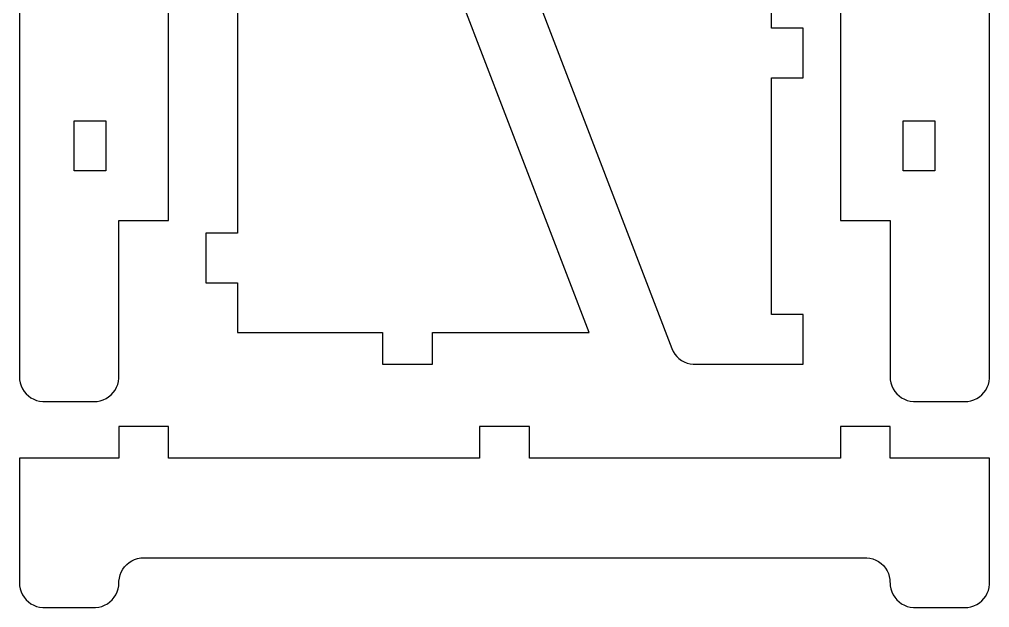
# Model space of a CAD drawing. Header units: millimetres. Extents: x -400 to 400, y 10 to 533.
# Drawn here: x -400 to -10, y 10 to 246.2 of the extents above; entities that cross this region are included whole.
import ezdxf

# ---------------------------------------------------------------- set-up
doc = ezdxf.new("R2010")
doc.units = ezdxf.units.MM
doc.layers.add('iTopie_plates_layer_1', color=1, linetype='Continuous')
doc.layers.add('iTopie_plates_layer_2', color=2, linetype='Continuous')

msp = doc.modelspace()

# ---------------------------------------------------------------- linework, layer by layer
at = {"layer": 'iTopie_plates_layer_1'}
for points in [[(-400, 472.7), (-400, 102.7), (-400, 102.7), (-399.921, 101.447), (-399.921, 101.447), (-399.686, 100.213), (-399.686, 100.213), (-399.298, 99.0187), (-399.298, 99.0187), (-398.763, 97.8824), (-398.763, 97.8824), (-398.09, 96.8221), (-398.09, 96.8221), (-397.29, 95.8545), (-397.29, 95.8545), (-396.374, 94.9949), (-396.374, 94.9949), (-395.358, 94.2567), (-395.358, 94.2567), (-394.258, 93.6517), (-394.258, 93.6517), (-393.09, 93.1894), (-393.09, 93.1894), (-391.874, 92.8771), (-391.874, 92.8771), (-390.628, 92.7197), (-390.628, 92.7197), (-390, 92.7197), (-390, 92.7197), (-390, 92.7), (-390, 92.7), (-370, 92.7), (-370, 92.7), (-368.747, 92.7788)], [(-70, 412.7), (-70, 165.4), (-70, 165.4), (-50, 165.4), (-50, 165.4), (-50, 102.7), (-50, 102.7), (-49.9212, 101.447), (-49.9212, 101.447), (-49.6858, 100.213), (-49.6858, 100.213), (-49.2978, 99.0187), (-49.2978, 99.0187), (-48.7631, 97.8824), (-48.7631, 97.8824), (-48.0902, 96.8221), (-48.0902, 96.8221), (-47.2897, 95.8545), (-47.2897, 95.8545), (-46.3743, 94.9949), (-46.3743, 94.9949), (-45.3583, 94.2567), (-45.3583, 94.2567), (-44.2578, 93.6517), (-44.2578, 93.6517), (-43.0902, 93.1894), (-43.0902, 93.1894), (-41.8738, 92.8771), (-41.8738, 92.8771), (-40.6279, 92.7197), (-40.6279, 92.7197), (-40, 92.7197), (-40, 92.7197), (-40, 92.7), (-40, 92.7), (-20, 92.7), (-20, 92.7), (-18.7467, 92.7788), (-18.7467, 92.7788), (-17.5131, 93.0141), (-17.5131, 93.0141), (-16.3187, 93.4022), (-16.3187, 93.4022), (-15.1824, 93.9369), (-15.1824, 93.9369), (-14.1221, 94.6098), (-14.1221, 94.6098), (-13.1545, 95.4103), (-13.1545, 95.4103), (-12.2949, 96.3257), (-12.2949, 96.3257), (-11.5567, 97.3417), (-11.5567, 97.3417), (-10.9517, 98.4422), (-10.9517, 98.4422), (-10.4894, 99.6098), (-10.4894, 99.6098), (-10.1771, 100.826), (-10.1771, 100.826), (-10.0197, 102.072), (-10.0197, 102.072), (-10.0197, 102.7), (-10.0197, 102.7), (-10, 102.7), (-10, 102.7), (-10, 472.7)], [(-368.747, 92.7788), (-367.513, 93.0141), (-367.513, 93.0141), (-366.319, 93.4022), (-366.319, 93.4022), (-365.182, 93.9369), (-365.182, 93.9369), (-364.122, 94.6098), (-364.122, 94.6098), (-363.155, 95.4103), (-363.155, 95.4103), (-362.295, 96.3257), (-362.295, 96.3257), (-361.557, 97.3417), (-361.557, 97.3417), (-360.952, 98.4422), (-360.952, 98.4422), (-360.489, 99.6098), (-360.489, 99.6098), (-360.177, 100.826), (-360.177, 100.826), (-360.02, 102.072), (-360.02, 102.072), (-360.02, 102.7), (-360.02, 102.7), (-360, 102.7), (-360, 102.7), (-360, 165.4), (-360, 165.4), (-340, 165.4), (-340, 165.4), (-340, 412.7)], [(-234, 120.4), (-171, 120.4), (-171, 120.4), (-272.218, 384.081)], [(-239, 377.7), (-137.782, 114.019), (-137.782, 114.019), (-137.247, 112.882), (-137.247, 112.882), (-136.574, 111.822), (-136.574, 111.822), (-135.774, 110.855), (-135.774, 110.855), (-134.858, 109.995), (-134.858, 109.995), (-133.842, 109.257), (-133.842, 109.257), (-132.742, 108.652), (-132.742, 108.652), (-131.574, 108.189), (-131.574, 108.189), (-130.358, 107.877), (-130.358, 107.877), (-129.112, 107.72), (-129.112, 107.72), (-107.7, 107.72), (-107.7, 107.72), (-107.7, 107.7), (-107.7, 107.7), (-85, 107.7), (-85, 107.7), (-85, 127.7)], [(-85, 127.7), (-97.7, 127.7), (-97.7, 127.7), (-97.7, 222.7), (-97.7, 222.7), (-85, 222.7), (-85, 222.7), (-85, 242.7), (-85, 242.7), (-97.7, 242.7), (-97.7, 242.7), (-97.7, 337.7)], [(-312.3, 255.4), (-312.3, 160.4), (-312.3, 160.4), (-325, 160.4), (-325, 160.4), (-325, 140.4), (-325, 140.4), (-312.3, 140.4), (-312.3, 140.4), (-312.3, 120.4), (-312.3, 120.4), (-254, 120.4), (-254, 120.4), (-254, 107.7), (-254, 107.7), (-234, 107.7), (-234, 107.7), (-234, 120.4)], [(-378, 185.4), (-378, 205.4), (-378, 205.4), (-365.3, 205.4), (-365.3, 205.4), (-365.3, 185.4), (-365.3, 185.4), (-378, 185.4)], [(-44.7, 185.4), (-44.7, 205.4), (-44.7, 205.4), (-32, 205.4), (-32, 205.4), (-32, 185.4), (-32, 185.4), (-44.7, 185.4)], [(-370, 10.0197), (-369.372, 10.0197), (-369.372, 10.0197), (-368.126, 10.1771), (-368.126, 10.1771), (-366.91, 10.4894), (-366.91, 10.4894), (-365.742, 10.9517), (-365.742, 10.9517), (-364.642, 11.5567), (-364.642, 11.5567), (-363.626, 12.2949), (-363.626, 12.2949), (-362.71, 13.1545), (-362.71, 13.1545), (-361.91, 14.1221), (-361.91, 14.1221), (-361.237, 15.1824), (-361.237, 15.1824), (-360.702, 16.3187), (-360.702, 16.3187), (-360.314, 17.5131), (-360.314, 17.5131), (-360.079, 18.7467), (-360.079, 18.7467), (-360, 20), (-360, 20), (-359.98, 20), (-359.98, 20), (-359.98, 20.6279), (-359.98, 20.6279), (-359.823, 21.8738), (-359.823, 21.8738), (-359.511, 23.0902), (-359.511, 23.0902), (-359.048, 24.2578), (-359.048, 24.2578), (-358.443, 25.3583), (-358.443, 25.3583), (-357.705, 26.3743), (-357.705, 26.3743), (-356.845, 27.2897), (-356.845, 27.2897), (-355.878, 28.0902), (-355.878, 28.0902), (-354.818, 28.7631), (-354.818, 28.7631), (-353.681, 29.2978), (-353.681, 29.2978), (-352.487, 29.6858), (-352.487, 29.6858), (-351.253, 29.9212), (-351.253, 29.9212), (-350, 30), (-350, 30), (-60, 30), (-60, 30), (-60, 29.9803), (-60, 29.9803), (-59.3721, 29.9803), (-59.3721, 29.9803), (-58.1262, 29.8229), (-58.1262, 29.8229), (-56.9098, 29.5106), (-56.9098, 29.5106), (-55.7422, 29.0483), (-55.7422, 29.0483), (-54.6417, 28.4433), (-54.6417, 28.4433), (-53.6257, 27.7051), (-53.6257, 27.7051), (-52.7103, 26.8455), (-52.7103, 26.8455), (-51.9098, 25.8779), (-51.9098, 25.8779), (-51.2369, 24.8176), (-51.2369, 24.8176), (-50.7022, 23.6813), (-50.7022, 23.6813), (-50.3142, 22.4869), (-50.3142, 22.4869), (-50.0788, 21.2533), (-50.0788, 21.2533), (-49.9212, 18.7467), (-49.9212, 18.7467), (-49.6858, 17.5131), (-49.6858, 17.5131), (-49.2978, 16.3187), (-49.2978, 16.3187), (-48.7631, 15.1824), (-48.7631, 15.1824), (-48.0902, 14.1221), (-48.0902, 14.1221), (-47.2897, 13.1545), (-47.2897, 13.1545), (-46.3743, 12.2949), (-46.3743, 12.2949), (-45.3583, 11.5567), (-45.3583, 11.5567), (-44.2578, 10.9517), (-44.2578, 10.9517), (-43.0902, 10.4894), (-43.0902, 10.4894), (-41.8738, 10.1771), (-41.8738, 10.1771), (-40.6279, 10.0197), (-40.6279, 10.0197), (-40, 10.0197), (-40, 10.0197), (-40, 10), (-40, 10), (-20, 10), (-20, 10), (-18.7467, 10.0788), (-18.7467, 10.0788), (-17.5131, 10.3141), (-17.5131, 10.3141), (-16.3187, 10.7022), (-16.3187, 10.7022), (-15.1824, 11.2369), (-15.1824, 11.2369), (-14.1221, 11.9098), (-14.1221, 11.9098), (-13.1545, 12.7103), (-13.1545, 12.7103), (-12.2949, 13.6257), (-12.2949, 13.6257), (-11.5567, 14.6417), (-11.5567, 14.6417), (-10.9517, 15.7422), (-10.9517, 15.7422), (-10.4894, 16.9098), (-10.4894, 16.9098), (-10.1771, 18.1262), (-10.1771, 18.1262), (-10.0197, 19.3721), (-10.0197, 19.3721), (-10.0197, 20), (-10.0197, 20), (-10, 20), (-10, 20), (-10, 70), (-10, 70), (-50, 70), (-50, 70), (-50, 82.7), (-50, 82.7), (-70, 82.7), (-70, 82.7), (-70, 70), (-70, 70), (-195, 70), (-195, 70), (-195, 82.7), (-195, 82.7), (-215, 82.7), (-215, 82.7), (-215, 70), (-215, 70), (-340, 70), (-340, 70), (-340, 82.7), (-340, 82.7), (-360, 82.7), (-360, 82.7), (-360, 70), (-360, 70), (-400, 70), (-400, 70), (-400, 20), (-400, 20), (-399.921, 18.7467), (-399.921, 18.7467), (-399.686, 17.5131), (-399.686, 17.5131), (-399.298, 16.3187), (-399.298, 16.3187), (-398.763, 15.1824), (-398.763, 15.1824), (-398.09, 14.1221), (-398.09, 14.1221), (-397.29, 13.1545), (-397.29, 13.1545), (-396.374, 12.2949), (-396.374, 12.2949), (-395.358, 11.5567), (-395.358, 11.5567), (-394.258, 10.9517), (-394.258, 10.9517), (-393.09, 10.4894), (-393.09, 10.4894), (-391.874, 10.1771), (-391.874, 10.1771), (-390.628, 10.0197), (-390.628, 10.0197), (-390, 10.0197), (-390, 10.0197), (-390, 10), (-390, 10), (-370, 10), (-370, 10), (-370, 10.0197)]]:
    msp.add_lwpolyline(points, dxfattribs=at)
at = {"layer": 'iTopie_plates_layer_2'}
for points in [[(-400, 472.7), (-400, 102.7), (-400, 102.7), (-399.921, 101.447), (-399.921, 101.447), (-399.686, 100.213), (-399.686, 100.213), (-399.298, 99.0187), (-399.298, 99.0187), (-398.763, 97.8824), (-398.763, 97.8824), (-398.09, 96.8221), (-398.09, 96.8221), (-397.29, 95.8545), (-397.29, 95.8545), (-396.374, 94.9949), (-396.374, 94.9949), (-395.358, 94.2567), (-395.358, 94.2567), (-394.258, 93.6517), (-394.258, 93.6517), (-393.09, 93.1894), (-393.09, 93.1894), (-391.874, 92.8771), (-391.874, 92.8771), (-390.628, 92.7197), (-390.628, 92.7197), (-390, 92.7197), (-390, 92.7197), (-390, 92.7), (-390, 92.7), (-370, 92.7), (-370, 92.7), (-368.747, 92.7788)], [(-70, 412.7), (-70, 165.4), (-70, 165.4), (-50, 165.4), (-50, 165.4), (-50, 102.7), (-50, 102.7), (-49.9212, 101.447), (-49.9212, 101.447), (-49.6858, 100.213), (-49.6858, 100.213), (-49.2978, 99.0187), (-49.2978, 99.0187), (-48.7631, 97.8824), (-48.7631, 97.8824), (-48.0902, 96.8221), (-48.0902, 96.8221), (-47.2897, 95.8545), (-47.2897, 95.8545), (-46.3743, 94.9949), (-46.3743, 94.9949), (-45.3583, 94.2567), (-45.3583, 94.2567), (-44.2578, 93.6517), (-44.2578, 93.6517), (-43.0902, 93.1894), (-43.0902, 93.1894), (-41.8738, 92.8771), (-41.8738, 92.8771), (-40.6279, 92.7197), (-40.6279, 92.7197), (-40, 92.7197), (-40, 92.7197), (-40, 92.7), (-40, 92.7), (-20, 92.7), (-20, 92.7), (-18.7467, 92.7788), (-18.7467, 92.7788), (-17.5131, 93.0141), (-17.5131, 93.0141), (-16.3187, 93.4022), (-16.3187, 93.4022), (-15.1824, 93.9369), (-15.1824, 93.9369), (-14.1221, 94.6098), (-14.1221, 94.6098), (-13.1545, 95.4103), (-13.1545, 95.4103), (-12.2949, 96.3257), (-12.2949, 96.3257), (-11.5567, 97.3417), (-11.5567, 97.3417), (-10.9517, 98.4422), (-10.9517, 98.4422), (-10.4894, 99.6098), (-10.4894, 99.6098), (-10.1771, 100.826), (-10.1771, 100.826), (-10.0197, 102.072), (-10.0197, 102.072), (-10.0197, 102.7), (-10.0197, 102.7), (-10, 102.7), (-10, 102.7), (-10, 472.7)], [(-368.747, 92.7788), (-367.513, 93.0141), (-367.513, 93.0141), (-366.319, 93.4022), (-366.319, 93.4022), (-365.182, 93.9369), (-365.182, 93.9369), (-364.122, 94.6098), (-364.122, 94.6098), (-363.155, 95.4103), (-363.155, 95.4103), (-362.295, 96.3257), (-362.295, 96.3257), (-361.557, 97.3417), (-361.557, 97.3417), (-360.952, 98.4422), (-360.952, 98.4422), (-360.489, 99.6098), (-360.489, 99.6098), (-360.177, 100.826), (-360.177, 100.826), (-360.02, 102.072), (-360.02, 102.072), (-360.02, 102.7), (-360.02, 102.7), (-360, 102.7), (-360, 102.7), (-360, 165.4), (-360, 165.4), (-340, 165.4), (-340, 165.4), (-340, 412.7)], [(-234, 120.4), (-171, 120.4), (-171, 120.4), (-272.218, 384.081)], [(-239, 377.7), (-137.782, 114.019), (-137.782, 114.019), (-137.247, 112.882), (-137.247, 112.882), (-136.574, 111.822), (-136.574, 111.822), (-135.774, 110.855), (-135.774, 110.855), (-134.858, 109.995), (-134.858, 109.995), (-133.842, 109.257), (-133.842, 109.257), (-132.742, 108.652), (-132.742, 108.652), (-131.574, 108.189), (-131.574, 108.189), (-130.358, 107.877), (-130.358, 107.877), (-129.112, 107.72), (-129.112, 107.72), (-107.7, 107.72), (-107.7, 107.72), (-107.7, 107.7), (-107.7, 107.7), (-85, 107.7), (-85, 107.7), (-85, 127.7)], [(-85, 127.7), (-97.7, 127.7), (-97.7, 127.7), (-97.7, 222.7), (-97.7, 222.7), (-85, 222.7), (-85, 222.7), (-85, 242.7), (-85, 242.7), (-97.7, 242.7), (-97.7, 242.7), (-97.7, 337.7)], [(-312.3, 255.4), (-312.3, 160.4), (-312.3, 160.4), (-325, 160.4), (-325, 160.4), (-325, 140.4), (-325, 140.4), (-312.3, 140.4), (-312.3, 140.4), (-312.3, 120.4), (-312.3, 120.4), (-254, 120.4), (-254, 120.4), (-254, 107.7), (-254, 107.7), (-234, 107.7), (-234, 107.7), (-234, 120.4)], [(-378, 185.4), (-378, 205.4), (-378, 205.4), (-365.3, 205.4), (-365.3, 205.4), (-365.3, 185.4), (-365.3, 185.4), (-378, 185.4)], [(-44.7, 185.4), (-44.7, 205.4), (-44.7, 205.4), (-32, 205.4), (-32, 205.4), (-32, 185.4), (-32, 185.4), (-44.7, 185.4)], [(-370, 10.0197), (-369.372, 10.0197), (-369.372, 10.0197), (-368.126, 10.1771), (-368.126, 10.1771), (-366.91, 10.4894), (-366.91, 10.4894), (-365.742, 10.9517), (-365.742, 10.9517), (-364.642, 11.5567), (-364.642, 11.5567), (-363.626, 12.2949), (-363.626, 12.2949), (-362.71, 13.1545), (-362.71, 13.1545), (-361.91, 14.1221), (-361.91, 14.1221), (-361.237, 15.1824), (-361.237, 15.1824), (-360.702, 16.3187), (-360.702, 16.3187), (-360.314, 17.5131), (-360.314, 17.5131), (-360.079, 18.7467), (-360.079, 18.7467), (-360, 20), (-360, 20), (-359.98, 20), (-359.98, 20), (-359.98, 20.6279), (-359.98, 20.6279), (-359.823, 21.8738), (-359.823, 21.8738), (-359.511, 23.0902), (-359.511, 23.0902), (-359.048, 24.2578), (-359.048, 24.2578), (-358.443, 25.3583), (-358.443, 25.3583), (-357.705, 26.3743), (-357.705, 26.3743), (-356.845, 27.2897), (-356.845, 27.2897), (-355.878, 28.0902), (-355.878, 28.0902), (-354.818, 28.7631), (-354.818, 28.7631), (-353.681, 29.2978), (-353.681, 29.2978), (-352.487, 29.6858), (-352.487, 29.6858), (-351.253, 29.9212), (-351.253, 29.9212), (-350, 30), (-350, 30), (-60, 30), (-60, 30), (-60, 29.9803), (-60, 29.9803), (-59.3721, 29.9803), (-59.3721, 29.9803), (-58.1262, 29.8229), (-58.1262, 29.8229), (-56.9098, 29.5106), (-56.9098, 29.5106), (-55.7422, 29.0483), (-55.7422, 29.0483), (-54.6417, 28.4433), (-54.6417, 28.4433), (-53.6257, 27.7051), (-53.6257, 27.7051), (-52.7103, 26.8455), (-52.7103, 26.8455), (-51.9098, 25.8779), (-51.9098, 25.8779), (-51.2369, 24.8176), (-51.2369, 24.8176), (-50.7022, 23.6813), (-50.7022, 23.6813), (-50.3142, 22.4869), (-50.3142, 22.4869), (-50.0788, 21.2533), (-50.0788, 21.2533), (-49.9212, 18.7467), (-49.9212, 18.7467), (-49.6858, 17.5131), (-49.6858, 17.5131), (-49.2978, 16.3187), (-49.2978, 16.3187), (-48.7631, 15.1824), (-48.7631, 15.1824), (-48.0902, 14.1221), (-48.0902, 14.1221), (-47.2897, 13.1545), (-47.2897, 13.1545), (-46.3743, 12.2949), (-46.3743, 12.2949), (-45.3583, 11.5567), (-45.3583, 11.5567), (-44.2578, 10.9517), (-44.2578, 10.9517), (-43.0902, 10.4894), (-43.0902, 10.4894), (-41.8738, 10.1771), (-41.8738, 10.1771), (-40.6279, 10.0197), (-40.6279, 10.0197), (-40, 10.0197), (-40, 10.0197), (-40, 10), (-40, 10), (-20, 10), (-20, 10), (-18.7467, 10.0788), (-18.7467, 10.0788), (-17.5131, 10.3141), (-17.5131, 10.3141), (-16.3187, 10.7022), (-16.3187, 10.7022), (-15.1824, 11.2369), (-15.1824, 11.2369), (-14.1221, 11.9098), (-14.1221, 11.9098), (-13.1545, 12.7103), (-13.1545, 12.7103), (-12.2949, 13.6257), (-12.2949, 13.6257), (-11.5567, 14.6417), (-11.5567, 14.6417), (-10.9517, 15.7422), (-10.9517, 15.7422), (-10.4894, 16.9098), (-10.4894, 16.9098), (-10.1771, 18.1262), (-10.1771, 18.1262), (-10.0197, 19.3721), (-10.0197, 19.3721), (-10.0197, 20), (-10.0197, 20), (-10, 20), (-10, 20), (-10, 70), (-10, 70), (-50, 70), (-50, 70), (-50, 82.7), (-50, 82.7), (-70, 82.7), (-70, 82.7), (-70, 70), (-70, 70), (-195, 70), (-195, 70), (-195, 82.7), (-195, 82.7), (-215, 82.7), (-215, 82.7), (-215, 70), (-215, 70), (-340, 70), (-340, 70), (-340, 82.7), (-340, 82.7), (-360, 82.7), (-360, 82.7), (-360, 70), (-360, 70), (-400, 70), (-400, 70), (-400, 20), (-400, 20), (-399.921, 18.7467), (-399.921, 18.7467), (-399.686, 17.5131), (-399.686, 17.5131), (-399.298, 16.3187), (-399.298, 16.3187), (-398.763, 15.1824), (-398.763, 15.1824), (-398.09, 14.1221), (-398.09, 14.1221), (-397.29, 13.1545), (-397.29, 13.1545), (-396.374, 12.2949), (-396.374, 12.2949), (-395.358, 11.5567), (-395.358, 11.5567), (-394.258, 10.9517), (-394.258, 10.9517), (-393.09, 10.4894), (-393.09, 10.4894), (-391.874, 10.1771), (-391.874, 10.1771), (-390.628, 10.0197), (-390.628, 10.0197), (-390, 10.0197), (-390, 10.0197), (-390, 10), (-390, 10), (-370, 10), (-370, 10), (-370, 10.0197)]]:
    msp.add_lwpolyline(points, dxfattribs=at)

doc.saveas('drawing.dxf')
